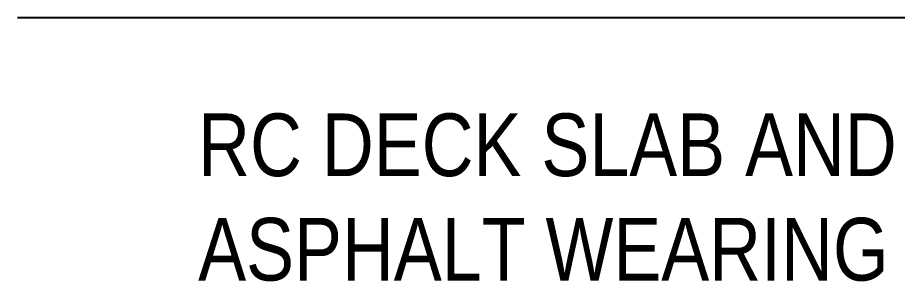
# Model space of a CAD drawing. Header units: metres. Extents: x -354 to -91, y 3 to 562.
# Drawn here: x -275.82 to -268.81, y 539.5 to 541.6 of the extents above; entities that cross this region are included whole.
import ezdxf

# ---------------------------------------------------------------- set-up
doc = ezdxf.new("R2010")
doc.units = ezdxf.units.M
doc.layers.add('G-ANNO-TEXT', color=7, linetype='Continuous', lineweight=9)
doc.styles.add('Arial Narrow', font='ARIALN.TTF', dxfattribs={"height": 0.5})

# ---------------------------------------------------------------- blocks, each defined once
blk = doc.blocks.new('T2DPAA-T2D-C3S-RW-M2D-100010_dwg-40802999-DRG-2873034 - CONSTRUCTION SEQUENCE STAGE A8')
at = {"color": 254, "lineweight": 25, "true_color": 0xd0d0d0}
for p, q in [((44.4287, -581.4553), (45.3239, -584.8238)), ((45.3239, -584.8238), (46.6081, -589.656))]:
    blk.add_line(p, q, dxfattribs=at)
blk = doc.blocks.new('T2DPAA-T2D-PWC-RW-M2D-100010_RoadDesign_rvt-1-DRG-2873034 - CONSTRUCTION SEQUENCE STAGE A8')
at = {"color": 254, "lineweight": 25, "true_color": 0xd0d0d0, "rotation": 75.11694444444437}
blk.add_blockref('T2DPAA-T2D-C3S-RW-M2D-100010_dwg-40802999-DRG-2873034 - CONSTRUCTION SEQUENCE STAGE A8', (-1722.337, 648.0105), dxfattribs=at)

msp = doc.modelspace()

# ---------------------------------------------------------------- block references
at = {"lineweight": 5}
msp.add_blockref('T2DPAA-T2D-PWC-RW-M2D-100010_RoadDesign_rvt-1-DRG-2873034 - CONSTRUCTION SEQUENCE STAGE A8', (873.1524, 0), dxfattribs=at)

# ---------------------------------------------------------------- next in the draw order: texts
at = {"layer": 'G-ANNO-TEXT', "char_height": 0.5, "attachment_point": 1, "style": 'Arial Narrow', "bg_fill": 3, "box_fill_scale": 1, "bg_fill_color": 256, "bg_fill_true_color": 13158600, "bg_fill_transparency": 0}
for s, insert in [('RC DECK SLAB AND ', (-274.3851, 540.8381)), ('ASPHALT WEARING COURSE', (-274.3851, 540.0047))]:
    msp.add_mtext(s, dxfattribs=dict(at, insert=insert))

doc.saveas('drawing.dxf')
